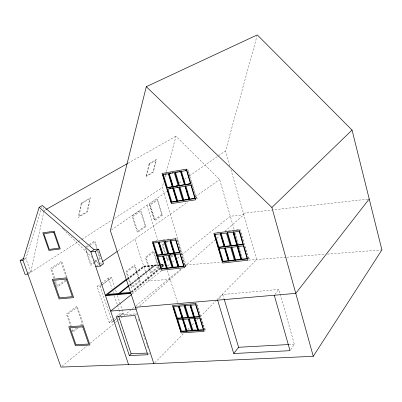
<?xml version="1.0" encoding="UTF-8"?>
<svg xmlns="http://www.w3.org/2000/svg" width="402" height="402" viewBox="0 0 402 402"><rect width="100%" height="100%" fill="white"/><g stroke="black" fill="none" stroke-linecap="round" stroke-linejoin="round"><path stroke-width="0.3" stroke-dasharray="2.01 1.51" d="M27.899 272.481L30.778 272.249L43.974 211.186M184.94 265.737L185.91 264.943L162.137 187.769L163.75 181.774M165.036 176.975L165.679 174.579M166.483 171.579L175.981 136.198L219.668 179.583L234.16 229.426M229.838 165.87L225.542 150.876L256.958 36.105M40.883 210.276L25.889 258.471L30.778 272.249M41.627 207.894L41.994 206.708M290.696 349.685L294.349 344.238L278.862 289.435L222.778 294.495L218.407 299.279M275.028 294.269L278.862 289.435M201.055 318.278L204.412 329.178L205.261 328.816L205.563 329.796L205.085 330.333L196.714 303.173M248.074 258.049L248.928 257.747L249.235 258.808L248.783 259.29L240.069 229.135M148.227 354.308L149.544 352.966L148.313 353.021M154.745 362.77L183.277 333.871M187.669 329.424L189.865 327.198M192.066 324.972L194.261 322.746M196.457 320.52L197.779 319.183M200.417 316.51L216.683 300.038M217.12 299.59L256.682 259.516L230.869 169.468M180.94 253.069L184.799 265.581L185.684 265.28L185.995 266.295L185.488 266.767L176.604 237.944L174.749 238.185M135.368 315.073L136.735 313.821L118.268 315.188L117.339 316.012M136.027 309.103L137.429 307.877M139.765 305.832L181.975 268.893M184.809 266.41L215.035 239.954M216.924 238.301L219.758 235.823M224.954 231.276L243.848 214.738L230.331 216.261L181.322 255.084M131.695 292.118L159.599 268.787M162.006 266.772L164.413 264.762M131.856 292.601L160.227 268.843M162.152 267.235L164.554 265.219M131.248 291.566L159.649 267.868M161.574 266.26L163.503 264.652L163.644 265.114L161.72 266.722M131.404 292.048L159.795 268.33M61.948 366.307L87.229 345.64M90.143 343.253L114.937 322.982M115.424 322.58L117.856 320.595M118.339 320.198L122.228 317.017M124.173 315.429L131.951 309.068M132.439 308.671L135.353 306.284M135.841 305.887L181.051 268.918M113.173 321.474L112.213 322.258L109.133 322.359L97.033 286.395L100.52 283.832M113.655 321.082L116.057 319.128M116.54 318.736L117.982 317.56M114.123 320.695L112.198 322.258L100.103 286.199L102.088 284.732M114.605 320.304L117.012 318.344M109.133 322.359L112.51 319.625M112.997 319.233L115.409 317.278M115.892 316.892L120.238 313.374L123.273 313.253L120.334 304.384M191.96 184.498L195.93 197.769L196.839 197.528L197.161 198.608L196.648 199.015L187.498 168.423M129.66 285.968L154.634 265.988L154.489 265.536L129.504 285.495M128.941 285.304L153.705 265.611L153.85 266.069L129.585 285.39M132.273 293.942L161.227 271.003M167.599 265.953L170.051 264.013M172.503 262.074L174.95 260.129M177.403 258.19L180.835 255.471M168.579 259.441L167.142 260.566L165.855 256.451M171.458 257.195L173.373 255.697M78.008 328.163L72.752 332.253L71.521 328.725M81.827 325.188L83.259 324.072L77.068 306.093L66.4 314.022L70.496 325.786M168.317 258.612L167.358 259.365L166.433 256.411M170.724 256.737L172.172 255.612M76.47 328.153L73.069 330.796L72.058 327.891M80.36 325.133L82.304 323.62L76.767 307.555L67.405 314.525L71.249 325.565M127.243 278.566L143.675 266.089L158.554 264.627M126.896 279.405L143.821 266.541L158.7 265.084M127.218 279.365L144.057 266.556L158.695 265.124M127.369 279.827L144.202 267.008L158.84 265.581M163.895 244.461L162.921 245.19L165.508 253.456M166.333 242.637L167.795 241.547M163.624 243.592L162.167 244.682L164.931 253.506M101.103 285.465L100.113 286.199L97.033 286.395M101.6 285.098L111.52 277.767L114.459 286.641M102.585 284.365L111.52 277.767L108.48 277.983L101.018 283.47M96.656 265.843L98.977 264.214M99.485 263.858L102.023 262.079M118.248 250.702L187.845 201.899M195.543 196.498L219.668 179.583M94.741 262.622L90.812 265.35L84.797 247.461M95.234 262.28L98.676 259.893M99.168 259.556L100.641 258.531L98.098 250.888M111.404 229.939L166.991 191.437M179.317 182.895L182.397 180.759M184.453 179.337L187.533 177.202M189.588 175.78L225.542 150.876M65.978 281.013L57.049 287.184L54.808 280.747M94.661 261.531L91.103 263.993L86.139 249.215M95.168 261.179L98.219 259.069M98.726 258.717L99.741 258.014L97.41 251.009M65.963 279.822L57.385 285.737L55.777 281.129M86.772 247.351L89.35 245.652M89.862 245.31L94.495 242.25L96.636 248.672M85.797 246.803L88.787 244.833M89.289 244.506L94.777 240.888L97.319 248.531M27.904 274.099L77.732 242.054M78.259 241.713L81.425 239.677M81.953 239.341L112.022 220M114.66 218.306L162.137 187.769M23.954 259.667L25.889 258.471L24.738 258.576M45.743 209.653L44.109 210.573L43.14 207.764M128.027 163.247L175.981 136.198M195.935 198.799L197.161 198.608M217.135 232.17L218.331 232.009M224.909 231.14L226.105 230.984M228.517 230.663L231.557 230.261M232.165 230.18L233.381 230.019M236.421 229.617L238.853 229.296M155.77 240.692L156.986 240.532M163.056 239.728L164.875 239.486M167.348 239.165L168.579 238.999M243.421 213.251L367.966 199.116M248.024 258.943L249.235 258.808M184.764 266.431L185.995 266.295M161.036 264.385L165.373 263.958M161.177 264.843L165.518 264.416M161.096 264.888L163.503 264.652M161.242 265.345L163.644 265.114M170.167 279.224L148.489 281.098L134.982 238.969M100.661 264.074L102.902 263.888M185.91 264.943L221.412 262.22M248.722 260.129L286.108 257.26M286.737 257.215L324.927 254.285M327.429 254.094L381.9 249.913M188.216 329.982L189.417 329.896M193.633 329.61L196.694 329.404M200.367 329.153L202.201 329.027M204.337 329.876L205.563 329.796M288.711 344.544L294.349 344.238M61.953 228.019L62.843 228.889M63.29 229.326L91.842 257.235M94.515 259.853L98.53 263.777M53.994 278.405L50.526 268.451L61.601 261.179L66.968 276.757M54.778 278.244L51.567 269.023L61.285 262.627L66.159 276.767M108.48 277.983L112.007 288.601M112.987 291.55L113.379 292.731M114.359 295.681L117.299 304.525M117.495 305.118L118.866 309.249M119.062 309.836L120.238 313.374M115.635 290.189L116.615 293.148M117.399 295.51L120.138 303.791M138.479 319.158L139.258 321.53M141.001 326.871L141.78 329.243M143.524 334.58L145.273 339.916M146.052 342.288L147.795 347.629M144.057 266.556L144.202 267.008M146.956 205.311L157.835 239.959M167.403 270.425L177.719 303.279M149.534 204.342L154.629 220.608M176.85 239.798L178.262 244.386M178.97 246.677L180.563 251.838M196.588 303.806L200.156 315.369M187.915 170.966L190.176 178.528M190.875 180.86L191.829 184.061M222.778 294.495L224.035 298.696M235.205 233.019L238.336 243.793M239.381 247.381L242.512 258.154M240.622 232.281L243.572 242.476M244.637 246.155L247.903 257.456M81.239 203.136L78.194 217.472L87.41 211.899L90.505 197.714L81.239 203.136M81.641 203.588L78.923 216.382L87.018 211.492L89.777 198.819L81.641 203.588M149.157 163.694L145.8 176.875L153.172 172.413L156.554 159.358L149.157 163.694M149.428 164.147L146.428 175.915L152.906 172.001L155.921 160.338L149.428 164.147M123.273 313.253L120.389 315.605L123.273 313.253M140.172 281.345L131.479 288.133L126.002 271.345L134.816 264.777L140.172 281.345M158.679 267.179L150.544 273.541L145.338 257.235L153.589 251.079L158.679 267.179M139.368 280.882L131.73 286.832L126.846 271.858L134.58 266.079L139.368 280.882M157.926 266.717L150.775 272.295L146.132 257.747L153.373 252.33L157.926 266.717M145.092 226.16L137.685 231.276L132.931 216.371L140.429 211.427L145.092 226.16M161.825 214.593L154.85 219.412L150.313 204.904L157.368 200.246L161.825 214.593M145.871 226.673L137.444 232.512L132.112 215.809L140.655 210.186L145.871 226.673M162.564 215.105L154.614 220.618L149.519 204.352L157.579 199.045L162.564 215.105"/><path stroke-width="0.6" d="M146.298 86.701L110.374 230.653L153.865 363.659L313.264 356.293L381.9 249.913L352.057 130.087L257.29 34.899L146.298 86.701L271.903 207.472L313.264 356.293M153.865 363.659L60.978 367.101L22.984 260.27L39.13 207.316L42.366 205.517L94.123 249.667L98.606 249.235L103.46 263.838L100.219 266.129L95.726 266.496M369.212 198.975L295.777 293.37L135.429 307.279M217.613 300.153L233.718 353.519L238.597 347.273L288.711 344.544M198.126 330.555L203.512 330.193L199.789 318.128L194.397 318.54L198.126 330.555L198.583 330.047L194.859 318.042M192.935 330.429L189.206 318.469L188.739 318.967L192.478 330.936L192.935 330.429L203.367 329.725M186.563 331.333L191.865 330.977L188.126 319.012L182.82 319.414L186.563 331.333L187.03 330.831L183.292 318.917M194.03 317.354L199.417 316.942L195.663 304.776L190.267 305.239L194.03 317.354L194.493 316.856L199.874 316.444M181 331.71L186.262 331.354L182.518 319.434L177.252 319.836L181 331.71L181.468 331.208L186.141 330.891M188.834 317.289L185.076 305.234L184.603 305.716L188.372 317.786L188.834 317.289L194.181 316.882M241.321 259.632L241.758 259.169L237.959 246.13L237.522 246.572L241.321 259.632L247.215 258.968L243.421 245.858L237.522 246.572M182.146 318.258L178.372 306.249L173.106 306.696L176.88 318.665L188.226 317.339M182.453 318.238L187.759 317.831L183.99 305.771L178.679 306.218L182.453 318.238L182.92 317.746L179.332 306.309M235.14 260.325L240.984 259.667L237.18 246.617L231.326 247.32L235.14 260.325L235.577 259.868L240.833 259.275M176.88 318.665L177.357 318.173L182.036 317.811M228.673 261.049L234.466 260.401L230.658 247.406L224.854 248.104L228.673 261.049L229.12 260.591L225.306 247.662M222.592 261.732L228.341 261.084L224.522 248.145L218.763 248.843L222.592 261.732L223.04 261.275L234.331 260.004M237.145 245.285L237.587 244.843L233.758 231.688L233.311 232.12L237.145 245.285L243.049 244.567L239.22 231.346L233.311 232.12M231.396 245.597L227.562 232.502L227.11 232.929L230.954 246.039L231.396 245.597L242.893 244.195M129.328 355.559L147.79 354.755L134.911 315.49L116.409 316.841L129.328 355.559L131.122 353.795L147.087 353.077M221.085 233.351L220.628 233.778L224.477 246.828L224.929 246.386L221.085 233.351L220.753 233.391M218.844 247.129L214.99 234.15L214.527 234.577L218.386 247.572L218.844 247.129L224.02 246.496M271.903 207.472L352.057 130.087M178.423 267.084L178.91 266.632L175.041 254.159L174.548 254.597L178.423 267.084L183.84 266.476L179.965 253.943L174.548 254.597M172.739 267.717L178.111 267.119L174.237 254.637L168.86 255.285L172.739 267.717L173.232 267.27L178.001 266.737M161.207 269.008L161.704 268.561L157.82 256.245L157.313 256.677L161.207 269.008L172.026 267.405M166.8 268.38L172.126 267.787L168.242 255.36L162.91 256.004L166.8 268.38L167.292 267.938L163.599 256.159M174.166 253.366L179.588 252.707L175.684 240.074L170.257 240.783L174.166 253.366L174.659 252.933L170.76 240.361M168.478 254.059L173.855 253.406L169.945 240.823L164.564 241.527L168.478 254.059L168.976 253.622L173.749 253.044M162.529 254.783L167.86 254.134L163.951 241.607L158.609 242.3L162.529 254.783L163.031 254.35L159.117 241.883M157.433 255.029L153.519 242.612L153.006 243.034L156.931 255.461L157.433 255.029L162.137 254.456M129.017 285.887L119.706 293.324L119.866 293.802M128.459 285.686L118.746 293.41L118.907 293.892M131.781 294.334L110.65 311.073L136.027 309.103M189.282 199.437L189.774 199.05L185.789 185.819L185.292 186.191L189.282 199.437L194.955 198.548L190.97 185.247L185.292 186.191M183.825 199.985L179.835 186.809L179.332 187.186L183.327 200.372L183.825 199.985L188.885 199.191M176.785 201.402L172.78 188.277L167.237 189.201L171.247 202.271L176.785 201.402L177.287 201.015L176.744 199.226M177.101 201.352L177.604 200.965L173.609 187.85L173.101 188.221L177.101 201.352L182.684 200.472L178.689 187.292L173.101 188.221M171.247 202.271L171.754 201.884L182.563 200.186M126.248 279.32L105.334 295.199L130.735 292.922M126.72 279.742L107.404 294.435L130.283 292.37M178.935 185.885L179.443 185.513L175.418 172.227L174.905 172.584L178.935 185.885L190.508 183.654M181.382 171.167L180.875 171.528L184.9 184.885L185.397 184.513L181.382 171.167L181.056 171.227M172.704 186.93L178.292 185.99L174.262 172.699L168.669 173.689L172.704 186.93L173.217 186.553L169.187 173.327M172.388 186.98L168.348 173.744L162.8 174.729L166.845 187.91L172.388 186.98L172.895 186.608M166.845 187.91L167.358 187.538L178.242 185.714M102.525 261.722L117.233 251.411M39.13 207.316L90.832 251.878L95.324 251.456L98.606 249.235M94.123 249.667L90.832 251.878L128.57 364.599M27.904 274.099L25.019 274.325L20.1 260.536L23.009 258.742L24.165 258.632M46.29 209.347L127.484 163.554M165.172 174.041L166.403 173.825M169.744 173.232L170.86 173.031M171.981 172.835L173.096 172.634M176.548 172.026L177.674 171.825M178.8 171.624L179.93 171.423M185.357 170.463L186.498 170.262M174.905 172.584L180.548 171.584L184.573 184.94M180.875 171.528L186.563 170.518L190.578 183.935L184.9 184.885M171.559 186.548L172.79 186.342M176.513 185.714L177.629 185.528M188.734 183.664L189.87 183.473M179.443 185.513L184.508 184.659M169.599 188.518L170.83 188.312M172.061 188.106L173.292 187.9M176.96 187.292L178.076 187.106M179.332 187.186L184.965 186.247L188.955 199.487L183.327 200.372M186.01 199.332L187.131 199.156M189.448 199.101L195.442 198.156M214.527 234.577L220.291 233.823L224.145 246.868L218.386 247.572M220.628 233.778L226.437 233.019L230.281 246.119L224.477 246.828M227.11 232.929L232.974 232.16L236.808 245.326L230.954 246.039M153.006 243.034L158.303 242.341L162.222 254.818L156.931 255.461M224.597 246.426L230.728 245.677M167.765 253.773L162.725 254.386L160.674 247.858M174.347 252.969L180.076 252.27M169.956 254.778L171.146 254.632M157.313 256.677L162.604 256.039L166.493 268.415M241.421 259.21L247.647 258.511M161.704 268.561L166.403 268.033M178.599 266.667L183.719 266.094M20.1 260.536L22.984 260.27M105.495 295.676L130.891 293.405M184.603 305.716L189.96 305.264L193.719 317.374L188.372 317.786M188.739 318.967L194.086 318.56L197.819 330.58L192.478 330.936M186.724 330.851L191.734 330.509M233.718 353.519L290.033 350.675L274.264 295.239M118.665 316.374L131.122 353.795M95.324 251.456L100.219 266.129M173.775 306.811L177.357 318.173M177.724 319.339L181.468 331.208M158.996 242.517L160.303 246.672M163.478 256.783L165.142 262.084M166.247 265.616L166.805 267.38M179.93 309.193L180.825 312.052M181.9 315.48L182.438 317.193M184.297 323.107L185.232 326.087M165.066 241.105L168.976 253.622M169.358 254.848L173.232 267.27M190.734 304.751L194.493 316.856M170.634 240.999L171.564 243.989M173.046 248.778L173.976 251.773M175.096 255.386L176.388 259.541M176.754 260.732L178.413 266.074M191.141 307.083L191.679 308.811M192.749 312.269L193.287 313.997M195.613 321.494L196.503 324.354M196.854 325.494L198.096 329.499M163.323 174.367L167.358 187.538M167.755 188.824L171.754 201.884M169.041 173.96L169.569 175.684M170.267 177.985L171.141 180.86M171.493 182.011L172.373 184.885M173.835 189.689L174.383 191.478M175.468 195.055L176.377 198.035M182.277 175.287L182.804 177.026M183.503 179.347L184.026 181.086M187.096 191.282L187.639 193.086M188.362 195.493L189.267 198.498M224.215 299.294L238.597 347.273M219.221 248.401L223.04 261.275M221.276 235.17L221.798 236.949M222.502 239.316L223.025 241.094M223.371 242.28L224.246 245.24M225.321 248.878L225.839 250.642M226.532 252.989L227.055 254.752M227.401 255.928L228.266 258.868M231.773 246.878L235.577 259.868M233.768 232.929L234.291 234.718M236.552 242.491L237.074 244.285M240.21 255.059L240.728 256.838M186.493 169.136L162.086 173.483L171.322 203.598L195.673 199.799L186.493 169.136M54.134 231.21L42.828 232.828L48.928 250.416L60.23 248.959L54.134 231.21M53.773 232.281L43.843 233.693L49.295 249.406L59.215 248.119L53.773 232.281M239.185 229.994L213.819 233.336L222.638 263.029L247.928 260.215L239.185 229.994M175.614 238.783L152.318 241.848L161.282 270.244L184.528 267.667L175.614 238.783M66.807 277.837L52.255 279.38L59.079 298.937L73.626 297.626L66.807 277.837M66.285 279.013L53.501 280.355L59.596 297.832L72.37 296.671L66.285 279.013M195.603 303.55L172.428 305.54L181.066 332.891L204.186 331.354L195.603 303.55M83.314 325.756L68.782 326.746L75.42 345.76L89.942 344.991L83.314 325.756M82.782 326.871L70.023 327.725L75.948 344.715L88.701 344.032L82.782 326.871"/></g></svg>
